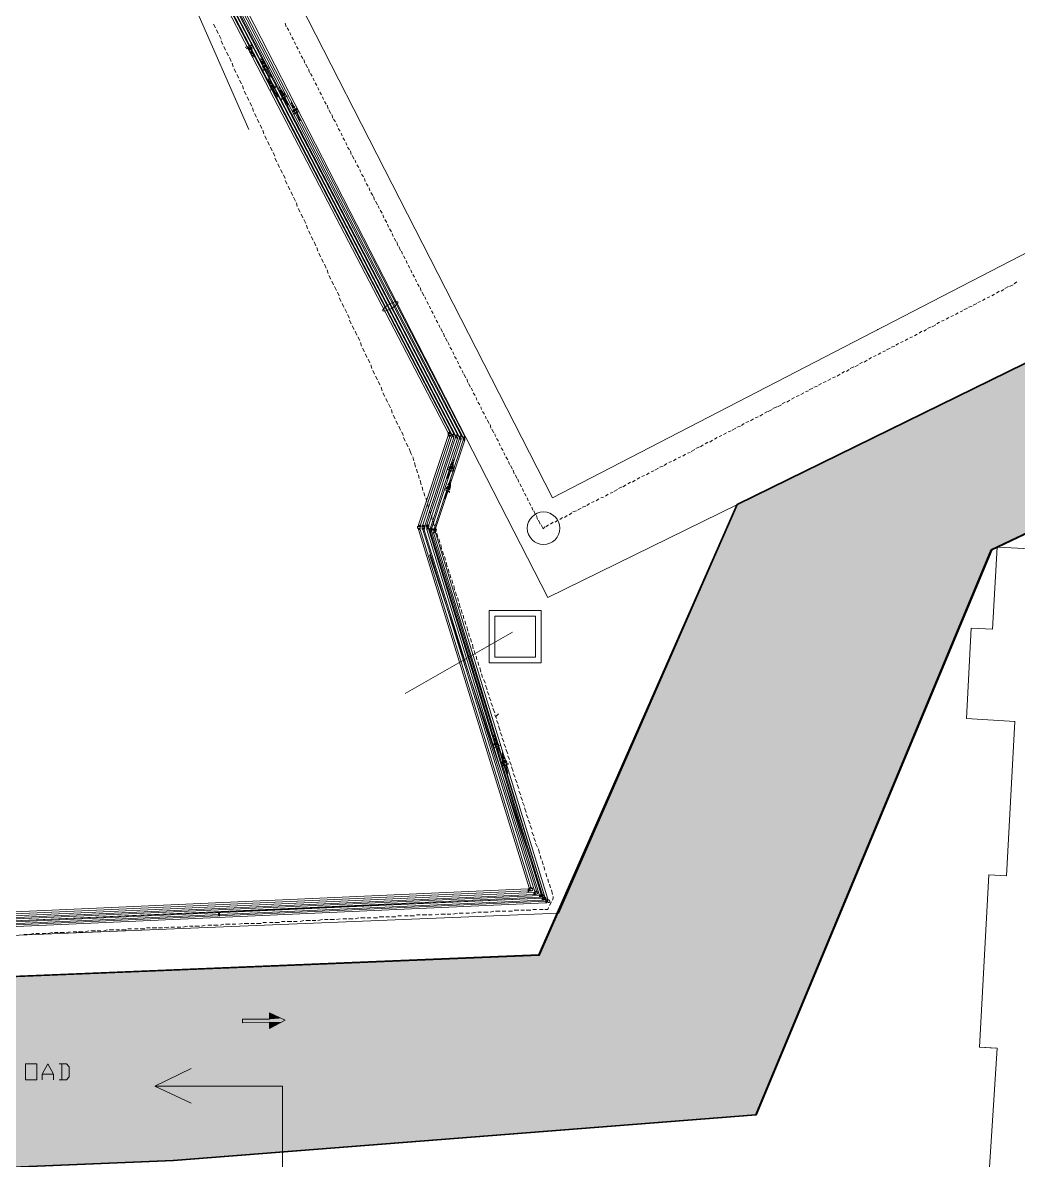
# Model space of a CAD drawing. Header units: inches. Extents: x 1969 to 240164, y 1364 to 46451.
# Drawn here: x 32310 to 35956, y 23928 to 28093 of the extents above; entities that cross this region are included whole.
import ezdxf

# ---------------------------------------------------------------- set-up
doc = ezdxf.new("R2010")
doc.units = ezdxf.units.IN
doc.header["$MEASUREMENT"] = 0
for name, color, linetype in [('PDF_0', 7, 'Continuous'), ('PDF_12 SOIL', 7, 'Continuous'), ('PDF_BH-WASTE', 7, 'Continuous'), ('PDF_BH_Soil', 7, 'Continuous'), ('PDF_BH_Waste', 7, 'Continuous'), ('PDF_BOR', 7, 'Continuous'), ('PDF_BOUNDARY', 7, 'Continuous'), ('PDF_ESElevation', 7, 'Continuous'), ('PDF_HAT', 7, 'Continuous'), ('PDF_INTERNAL ROAD', 7, 'Continuous'), ('PDF_PAVING', 7, 'Continuous'), ('PDF_PHE_TEXT', 7, 'Continuous'), ('PDF_References', 7, 'Continuous'), ('PDF_TEX', 7, 'Continuous'), ('PDF_TEXT2', 7, 'Continuous'), ('PDF_TXT', 7, 'Continuous'), ('PDF_Wall', 7, 'Continuous')]:
    doc.layers.add(name, color=color, linetype=linetype)

msp = doc.modelspace()

# ---------------------------------------------------------------- hatches: boundary and pattern name
at = {"true_color": 0xfecc66}
h = msp.add_hatch(color=31, dxfattribs=at)
h.dxf.hatch_style = 1
h.paths.add_polyline_path([(40008.3, 27445.2), (39953.1, 27576.4), (40565.8, 27834.4), (40621, 27703.3)])
h.paths.add_polyline_path([(40577.6, 27598.8), (40632.8, 27467.6), (40233.2, 27299.2), (40178, 27430.4)])
edge = h.paths.add_edge_path()
edge.add_line((23706.6, 23889.3), (23706.6, 23685.7))
edge.add_line((23706.6, 23685.7), (21592.3, 23685.7))
edge.add_arc((21564.1, 23607.1), 83.5, 70.25, 109.75)
edge.add_line((21535.9, 23685.7), (21474.3, 23685.7))
edge.add_line((21474.3, 23685.7), (21474.3, 23889.3))
edge.add_line((21474.3, 23889.3), (23706.6, 23889.3))
h.paths.add_polyline_path([(40196.6, 27136.6), (40128.6, 27004), (40083.8, 26760.5), (40108.3, 26579.1), (40179.2, 26411.1), (44054.9, 22879.7), (47494.3, 21707.1), (47774.4, 21648.7), (48167.3, 21655.3), (48593.7, 21785.4), (48790.3, 21898.1), (49229.2, 22267.9), (50678.1, 23493.2), (50859.2, 23699.7), (50983, 23900), (51090.8, 24169.8), (51148, 24487.9), (51993.8, 24488.6), (52290.4, 24048.9), (50849.8, 22717.9), (50714.5, 22526.6), (50622.5, 22254.5), (50606.5, 21925.5), (50606.5, 20998.1), (50696.2, 20675.3), (50766.7, 20544.7), (50964.4, 20319.7), (51058.4, 20250.3), (51196.7, 20206.5), (51389.7, 20233.1), (51523.7, 20325.3), (51622.3, 20503.8), (51622.3, 20773.7), (53221, 20773.7), (53221, 20166.3), (53323.2, 20166.3), (53323.2, 19249.4), (51850.7, 19249.4), (48876.6, 20483.8), (45963.5, 21489.1), (43693.6, 22262.7), (41571.7, 24195.4), (39950.9, 25674.8), (39044.1, 26554.3), (38079.5, 27215.6), (35857, 26162.3), (34994.2, 24093.5), (32860.7, 23926.1), (31214.3, 23858), (28068.1, 23728.3), (26623.6, 23670.7), (26125.1, 23748.9), (24768.5, 23544.4), (23827.6, 23544.4), (23273.3, 23447.3), (21482.5, 23346.7), (20701.9, 23346.7), (19975.8, 23179.6), (18647.9, 23098.7), (18526, 23021.2), (18458.9, 22934.2), (16811.9, 22382), (14065.1, 22382), (10291.7, 22150.2), (10399.9, 23009.2), (14054.9, 23234.2), (16268.8, 23125.1), (16401.4, 23136.9), (16539.8, 23172.8), (17389.5, 23514.9), (18148.7, 23728.4), (18898.7, 23820.5), (19842.9, 23871.6), (20739.4, 24014.8), (22123.3, 24079.5), (22770.9, 24079.5), (23779.9, 24246.6), (24703.7, 24246.6), (25375.2, 24342), (26135.3, 24457.9), (26581.9, 24376.1), (27205.7, 24393.1), (34200.4, 24679.5), (34926.4, 26329.3), (38395.3, 28029.7), (39197.5, 27689.4), (39688.1, 27614.9), (39863, 27631.6), (40107.6, 27695.3), (40153.2, 27713), (40296.7, 27791.6), (40552.7, 27873.4), (40725.6, 27893.1), (40799.6, 27443.2), (40565.9, 27413.6), (40402.5, 27338.4), (40299.1, 27258.4)])

# ---------------------------------------------------------------- linework, layer by layer
at = {"lineweight": 35}
for points in [[(10400.7, 23009.2), (14054.9, 23234.2), (16268.8, 23125.1), (16401.4, 23136.9), (16539.8, 23172.8), (17389.5, 23514.9), (18148.7, 23728.4), (18898.7, 23820.5), (19842.9, 23871.6), (20739.4, 24014.8), (22123.3, 24079.5), (22770.9, 24079.5), (23779.9, 24246.6), (24703.7, 24246.6), (25375.2, 24342), (26135.3, 24457.9), (26581.9, 24376.1), (27205.7, 24393.1), (30011.7, 24508), (34200.4, 24679.5), (34926.4, 26329.3), (38395.3, 28029.7)], [(38079.5, 27215.6), (35857, 26162.3), (34994.2, 24093.5), (32860.7, 23926.1), (31214.3, 23858), (28068.1, 23728.3), (26623.6, 23670.7), (26125.1, 23748.9), (24768.5, 23544.4), (23827.6, 23544.4), (23273.3, 23447.3), (21482.5, 23346.7), (20701.9, 23346.7), (19975.8, 23179.6), (18647.9, 23098.7), (18526, 23021.2), (18458.9, 22934.2), (16811.9, 22382), (14065.1, 22382), (10291.7, 22150.2), (10397.3, 22988.8)]]:
    msp.add_lwpolyline(points, dxfattribs=at)
for points in [[(10402.3, 23008.9), (14056.4, 23233.8), (16270.4, 23124.8), (16403, 23136.5), (16541.4, 23172.5), (17391, 23514.6), (18150.3, 23728.1), (18900.2, 23820.1), (19844.4, 23871.3), (20740.9, 24014.4), (22124.8, 24079.2), (22772.5, 24079.2), (23781.5, 24246.2), (24705.2, 24246.2), (25376.7, 24341.7), (26136.9, 24457.6), (26583.4, 24375.7), (27207.2, 24392.8), (30013.2, 24507.7), (34201.9, 24679.1), (34927.9, 26328.9), (38396.8, 28029.4)], [(38081, 27215.2), (35858.5, 26161.9), (34995.7, 24093.1), (32862.3, 23925.8), (31215.9, 23857.6), (28069.6, 23727.9), (26625.2, 23670.3), (26126.6, 23748.5), (24770, 23544), (23829.2, 23544), (23274.9, 23446.9), (21484, 23346.3), (20703.4, 23346.3), (19977.3, 23179.3), (18649.5, 23098.3), (18527.5, 23020.8), (18460.5, 22933.9), (16813.4, 22381.7), (14066.6, 22381.7), (10293.2, 22149.9), (10398.9, 22988.4)]]:
    msp.add_lwpolyline(points)
at = {"layer": 'PDF_0', "lineweight": 0}
for points in [[(33138.4, 28009.4), (33124.7, 28036.7)], [(33124.7, 28002.6), (33148.6, 28012.8)], [(33128.1, 27999.2), (33148.6, 28009.4)], [(33210, 27931), (33189.5, 27920.8)], [(33213.4, 27927.6), (33189.5, 27917.4)], [(33203.1, 27920.8), (33216.8, 27893.5)], [(33237.2, 27859.4), (33216.8, 27849.2)], [(33237.2, 27856), (33216.8, 27845.8)], [(33227, 27849.2), (33244, 27822)], [(33257.7, 27811.7), (33278.1, 27825.4), (33257.7, 27815.1)], [(33267.9, 27818.5), (33281.5, 27791.3)], [(33319, 27770.8), (33302, 27760.6)], [(33322.4, 27767.4), (33302, 27757.2)], [(33312.2, 27764), (33325.8, 27733.3)], [(35442.7, 26969.8), (35439.2, 26969.8)], [(33888.3, 26588), (33888.3, 26584.6), (33881.5, 26581.2), (33881.5, 26584.6), (33888.3, 26588), (33881.5, 26584.6)], [(33881.5, 26584.6), (33881.5, 26584.6)], [(33881.5, 26584.6), (33881.5, 26584.6)], [(33888.3, 26577.8), (33888.3, 26574.4), (33881.5, 26577.8), (33884.9, 26581.2), (33888.3, 26577.8), (33884.9, 26581.2)], [(33881.5, 26577.8), (33881.5, 26577.8)], [(33884.9, 26581.2), (33884.9, 26581.2)], [(33884.9, 26581.2), (33884.9, 26581.2)], [(33884.9, 26581.2), (33884.9, 26581.2)], [(33888.3, 26588), (33888.3, 26588)], [(33888.3, 26588), (33888.3, 26588)], [(33888.3, 26584.6), (33888.3, 26584.6)], [(33888.3, 26577.8), (33888.3, 26577.8)], [(33901.9, 26584.6), (33901.9, 26581.2), (33895.1, 26577.8), (33895.1, 26581.2), (33901.9, 26584.6), (33895.1, 26581.2)], [(33895.1, 26581.2), (33895.1, 26581.2)], [(33895.1, 26581.2), (33895.1, 26581.2)], [(33901.9, 26574.4), (33901.9, 26571), (33895.1, 26574.4), (33898.5, 26577.8), (33901.9, 26574.4), (33898.5, 26577.8)], [(33898.5, 26577.8), (33898.5, 26577.8)], [(33898.5, 26577.8), (33898.5, 26577.8)], [(33898.5, 26577.8), (33898.5, 26577.8)], [(33901.9, 26584.6), (33901.9, 26584.6)], [(33901.9, 26584.6), (33901.9, 26584.6)], [(33901.9, 26581.2), (33901.9, 26581.2)], [(33915.6, 26581.2), (33915.6, 26577.8), (33908.7, 26574.4), (33908.7, 26577.8), (33915.6, 26581.2), (33908.7, 26577.8)], [(33908.7, 26577.8), (33908.7, 26577.8)], [(33908.7, 26577.8), (33908.7, 26577.8)], [(33915.6, 26581.2), (33915.6, 26581.2)], [(33915.6, 26581.2), (33915.6, 26581.2)], [(33915.6, 26577.8), (33915.6, 26577.8)], [(33929.2, 26577.8), (33929.2, 26574.4), (33922.4, 26571), (33922.4, 26574.4), (33929.2, 26577.8), (33922.4, 26574.4)], [(33929.2, 26577.8), (33929.2, 26577.8)], [(33929.2, 26577.8), (33929.2, 26577.8)], [(33888.3, 26574.4), (33888.3, 26574.4)], [(33895.1, 26574.4), (33895.1, 26574.4)], [(33901.9, 26574.4), (33901.9, 26574.4)], [(33901.9, 26571), (33901.9, 26571)], [(33915.6, 26571), (33915.6, 26567.5), (33908.7, 26567.5), (33908.7, 26571), (33915.6, 26571), (33912.1, 26574.4), (33908.7, 26571)], [(33912.1, 26574.4), (33908.7, 26574.4)], [(33908.7, 26567.5), (33908.7, 26567.5)], [(33912.1, 26574.4), (33912.1, 26574.4)], [(33915.6, 26571), (33915.6, 26571)], [(33915.6, 26567.5), (33915.6, 26567.5)], [(33922.4, 26574.4), (33922.4, 26574.4)], [(33922.4, 26574.4), (33922.4, 26574.4)], [(33925.8, 26567.5), (33922.4, 26571)], [(33922.4, 26564.1), (33922.4, 26564.1)], [(33925.8, 26567.5), (33925.8, 26567.5)], [(33929.2, 26571), (33929.2, 26574.4)], [(33929.2, 26567.5), (33929.2, 26567.5)], [(33929.2, 26564.1), (33929.2, 26564.1)], [(33888.3, 26451.7), (33864.4, 26458.5), (33884.9, 26448.2)], [(33874.6, 26455.1), (33864.4, 26424.4)], [(33874.6, 26376.7), (33854.2, 26383.5), (33874.6, 26373.3)], [(33864.4, 26376.7), (33854.2, 26349.4)], [(35858.5, 26161.9), (35858.5, 26161.9)], [(34048.5, 25439.3), (34055.3, 25412)], [(34089.4, 25381.3), (34065.5, 25374.5)], [(34089.4, 25377.9), (34065.5, 25371.1)], [(34079.2, 25374.5), (34086, 25343.8)]]:
    msp.add_lwpolyline(points, dxfattribs=at)
msp.add_lwpolyline([(33928.4, 26572, -0.238563), (33929.2, 26567.5), (33929.2, 26564.1), (33922.4, 26564.1), (33922.4, 26567.5), (33929.2, 26567.5), (33925.8, 26567.5), (33922.4, 26567.5)], format="xyb", dxfattribs=at)
msp.add_lwpolyline([(34034.9, 25439.3), (34058.7, 25446.1)], close=True, dxfattribs=at)
for centre in [(33886.6, 26582.9), (33900.2, 26579.5), (33913.9, 26576.1)]:
    msp.add_arc(centre, 5.1, 339.0931, 32.7645, dxfattribs=at)
at = {"layer": 'PDF_0', "transparency": 33554559}
for points in [[(33152, 27995.8), (33131.5, 27999.2), (33148.6, 28006)], [(33138.4, 27989), (33152, 27995.8), (33131.5, 27999.2)], [(33155.4, 27978.8), (33138.4, 27985.6), (33152, 27992.4)], [(33148.6, 27975.3), (33155.4, 27978.8), (33138.4, 27985.6)], [(33155.4, 27965.1), (33148.6, 27975.3), (33155.4, 27975.3)], [(33179.3, 27965.1), (33189.5, 27954.9), (33182.7, 27954.9)], [(33189.5, 27954.9), (33182.7, 27951.5), (33199.7, 27944.7)], [(33182.7, 27951.5), (33199.7, 27944.7), (33186.1, 27937.8)], [(33199.7, 27941.3), (33186.1, 27934.4), (33206.5, 27934.4)], [(33186.1, 27934.4), (33206.5, 27934.4), (33189.5, 27924.2)], [(33206.5, 27893.5), (33213.4, 27883.3), (33210, 27879.9)], [(33216.8, 27883.3), (33210, 27879.9), (33227, 27869.7)], [(33210, 27879.9), (33227, 27869.7), (33213.4, 27866.3)], [(33227, 27869.7), (33213.4, 27862.9), (33233.8, 27859.4)], [(33213.4, 27862.9), (33233.8, 27859.4), (33216.8, 27852.6)], [(33247.4, 27859.4), (33254.3, 27852.6), (33250.9, 27849.2)], [(33257.7, 27849.2), (33250.9, 27845.8), (33264.5, 27839)], [(33250.9, 27845.8), (33264.5, 27839), (33254.3, 27832.2)], [(33267.9, 27839), (33254.3, 27832.2), (33274.7, 27828.8)], [(33254.3, 27832.2), (33274.7, 27828.8), (33257.7, 27818.5)], [(33291.8, 27804.9), (33298.6, 27794.7), (33291.8, 27794.7)], [(33298.6, 27794.7), (33295.2, 27791.3), (33308.8, 27784.5)], [(33295.2, 27791.3), (33308.8, 27784.5), (33298.6, 27777.6)], [(33312.2, 27781), (33298.6, 27774.2), (33319, 27774.2)], [(33298.6, 27774.2), (33319, 27774.2), (33298.6, 27764)], [(33891.7, 26499.4), (33888.3, 26485.7), (33884.9, 26489.1)], [(33874.6, 26472.1), (33888.3, 26455.1), (33867.8, 26461.9)], [(33881.5, 26485.7), (33888.3, 26468.7), (33874.6, 26475.5)], [(33888.3, 26468.7), (33874.6, 26472.1), (33888.3, 26455.1)], [(33888.3, 26485.7), (33881.5, 26485.7), (33888.3, 26468.7)], [(33871.2, 26410.7), (33878.1, 26393.7), (33864.4, 26400.5)], [(33878.1, 26410.7), (33871.2, 26410.7), (33878.1, 26393.7)], [(33881.5, 26424.4), (33878.1, 26410.7), (33874.6, 26414.2)], [(33864.4, 26397.1), (33874.6, 26380.1), (33857.6, 26386.9)], [(33878.1, 26393.7), (33864.4, 26397.1), (33874.6, 26380.1)], [(34034.9, 25487), (34038.3, 25476.8), (34034.9, 25473.4)], [(34041.7, 25473.4), (34034.9, 25473.4), (34048.5, 25463.1)], [(34034.9, 25473.4), (34048.5, 25463.1), (34034.9, 25459.7)], [(34048.5, 25459.7), (34034.9, 25456.3), (34055.3, 25449.5)], [(34034.9, 25456.3), (34055.3, 25449.5), (34034.9, 25446.1)], [(34065.5, 25422.2), (34072.4, 25412), (34065.5, 25408.6)], [(34072.4, 25408.6), (34065.5, 25408.6), (34079.2, 25398.4)], [(34065.5, 25408.6), (34079.2, 25398.4), (34065.5, 25391.5)], [(34079.2, 25395), (34065.5, 25391.5), (34086, 25384.7)], [(34065.5, 25391.5), (34086, 25384.7), (34065.5, 25377.9)]]:
    msp.add_solid(points, dxfattribs=at)
at = {"layer": 'PDF_12 SOIL', "lineweight": 0}
for points in [[(33796.2, 26250.5), (33796.2, 26247.1), (33796.2, 26250.5), (33789.4, 26253.9), (33789.4, 26250.5), (33789.4, 26253.9, 1.582376), (33797.6, 26250.3)], [(33820.1, 26236.9), (33820.1, 26233.5), (33820.1, 26236.9), (33813.3, 26240.3), (33813.3, 26236.9), (33816.7, 26240.3, 1.582376), (33824.9, 26236.7)], [(34209.8, 24891.8, 1.582376), (34208.7, 24900.7), (34212.1, 24897.3), (34212.1, 24893.9), (34208.7, 24897.3), (34208.7, 24900.7), (34201.9, 24897.3), (34201.9, 24890.5), (34205.3, 24890.5), (34201.9, 24890.5)]]:
    msp.add_lwpolyline(points, format="xyb", dxfattribs=at)
for points in [[(33789.4, 26250.5), (33796.2, 26247.1)], [(33789.4, 26247.1), (33789.4, 26250.5)], [(33796.2, 26243.7), (33789.4, 26240.3)], [(33789.4, 26243.7), (33789.4, 26240.3)], [(33792.8, 26247.1), (33796.2, 26247.1)], [(33792.8, 26243.7), (33796.2, 26243.7)], [(33813.3, 26236.9), (33820.1, 26233.5)], [(33813.3, 26233.5), (33813.3, 26236.9)], [(33820.1, 26230.1), (33813.3, 26226.7)], [(33813.3, 26230.1), (33813.3, 26226.7)], [(34205.3, 24893.9), (34205.3, 24897.3), (34201.9, 24897.3), (34205.3, 24897.3), (34205.3, 24890.5)], [(34205.3, 24893.9), (34205.3, 24897.3), (34201.9, 24897.3)], [(34205.3, 24893.9), (34205.3, 24897.3), (34208.7, 24897.3)], [(34208.7, 24890.5), (34205.3, 24890.5)], [(34232.6, 24876.8), (34232.6, 24880.2)]]:
    msp.add_lwpolyline(points, close=True, dxfattribs=at)
for points in [[(33789.4, 26250.5), (33789.4, 26250.5)], [(33789.4, 26247.1), (33789.4, 26247.1)], [(33789.4, 26247.1), (33789.4, 26247.1)], [(33789.4, 26236.9), (33789.4, 26240.3), (33789.4, 26236.9), (33796.2, 26240.3), (33796.2, 26243.7), (33796.2, 26240.3)], [(33796.2, 26247.1), (33796.2, 26247.1)], [(33796.2, 26243.7), (33796.2, 26243.7)], [(33789.4, 26240.3), (33789.4, 26240.3)], [(33813.3, 26236.9), (33813.3, 26236.9)], [(33813.3, 26223.3), (33813.3, 26226.7), (33813.3, 26223.3), (33820.1, 26226.7), (33820.1, 26230.1), (33820.1, 26226.7)], [(33813.3, 26226.7), (33813.3, 26226.7)], [(33816.7, 26233.5), (33816.7, 26233.5)], [(33816.7, 26233.5), (33816.7, 26233.5)], [(33820.1, 26233.5), (33820.1, 26233.5)], [(33820.1, 26233.5), (33820.1, 26233.5)], [(33820.1, 26230.1), (33820.1, 26230.1)], [(33820.1, 26230.1), (33820.1, 26230.1)], [(34205.3, 24897.3), (34205.3, 24897.3)], [(34205.3, 24893.9), (34205.3, 24893.9)], [(34205.3, 24890.5), (34205.3, 24890.5)], [(34208.7, 24897.3), (34208.7, 24897.3)], [(34208.7, 24893.9), (34208.7, 24893.9)], [(34208.7, 24893.9), (34208.7, 24893.9)], [(34212.1, 24897.3), (34212.1, 24897.3)], [(34232.6, 24883.6), (34232.6, 24880.2), (34232.6, 24883.6), (34225.7, 24880.2), (34225.7, 24876.8), (34229.2, 24876.8), (34225.7, 24876.8)], [(34229.2, 24870), (34225.7, 24870), (34229.2, 24873.4), (34225.7, 24876.8), (34225.7, 24870), (34225.7, 24876.8), (34229.2, 24876.8), (34225.7, 24876.8), (34232.6, 24880.2), (34225.7, 24876.8), (34225.7, 24880.2)], [(34225.7, 24876.8), (34225.7, 24876.8)], [(34225.7, 24876.8), (34225.7, 24876.8)], [(34229.2, 24873.4), (34229.2, 24873.4)], [(34229.2, 24870), (34229.2, 24870)], [(34232.6, 24880.2), (34232.6, 24880.2)], [(34232.6, 24873.4), (34232.6, 24873.4)], [(34232.6, 24873.4), (34232.6, 24873.4)]]:
    msp.add_lwpolyline(points, dxfattribs=at)
for centre, start, end in [((33792.5, 26249.8), 351.5959, 222.4307), ((33819.8, 26236.2), 351.5959, 222.4307), ((34211.8, 24896.5), 172.4577, 43.2925), ((34235.6, 24876.1), 172.4577, 43.2925), ((34235.6, 24876.1), 247.1408, 117.9756)]:
    msp.add_arc(centre, 5.11, start, end, dxfattribs=at)
at = {"layer": 'PDF_BH-WASTE', "lineweight": 0}
for points in [[(33775.8, 26253.9), (33775.8, 26250.5), (33772.4, 26247.1), (33772.4, 26250.5), (33775.8, 26253.9), (33782.6, 26250.5), (33779.2, 26247.1), (33782.6, 26250.5)], [(33772.4, 26250.5), (33772.4, 26250.5)], [(33775.8, 26240.3), (33772.4, 26243.7), (33772.4, 26240.3)], [(33775.8, 26250.5), (33775.8, 26250.5)], [(33775.8, 26236.9), (33782.6, 26240.3), (33779.2, 26240.3), (33779.2, 26243.7), (33782.6, 26240.3)], [(33775.8, 26243.7), (33775.8, 26243.7)], [(33775.8, 26243.7), (33775.8, 26243.7)], [(33779.2, 26247.1), (33779.2, 26247.1)], [(33779.2, 26243.7), (33779.2, 26243.7)], [(33806.5, 26236.9), (33806.5, 26240.3), (33799.7, 26240.3), (33806.5, 26236.9), (33809.9, 26240.3), (33803.1, 26243.7), (33799.7, 26240.3), (33803.1, 26243.7)], [(33772.4, 26240.3), (33772.4, 26240.3)], [(33779.2, 26240.3), (33779.2, 26240.3)], [(33799.7, 26240.3), (33799.7, 26240.3)], [(33806.5, 26230.1), (33806.5, 26233.5), (33799.7, 26230.1), (33806.5, 26233.5), (33806.5, 26230.1), (33799.7, 26226.7), (33799.7, 26230.1), (33803.1, 26226.7)], [(33799.7, 26230.1), (33799.7, 26230.1)], [(33803.1, 26236.9), (33803.1, 26236.9)], [(33803.1, 26236.9), (33803.1, 26236.9)], [(33806.5, 26240.3), (33806.5, 26240.3)], [(33806.5, 26236.9), (33806.5, 26236.9)], [(33806.5, 26233.5), (33806.5, 26233.5)]]:
    msp.add_lwpolyline(points, dxfattribs=at)
for points in [[(33775.8, 26250.5), (33779.2, 26247.1)], [(33779.2, 26243.7), (33779.2, 26247.1)], [(33775.8, 26240.3), (33772.4, 26240.3), (33775.8, 26236.9), (33772.4, 26240.3), (33779.2, 26240.3)], [(33799.7, 26236.9), (33799.7, 26240.3)], [(33799.7, 26233.5), (33799.7, 26230.1)], [(33806.5, 26236.9), (33806.5, 26233.5)]]:
    msp.add_lwpolyline(points, close=True, dxfattribs=at)
for centre, radius, start, end in [((33777.5, 26245.4), 5.12, 351.6303, 222.4325), ((33777.5, 26245.4), 5.11, 134.7295, 5.5657), ((33804.8, 26238.6), 5.12, 351.6303, 222.4325), ((33804.8, 26238.6), 5.11, 134.7295, 5.5657)]:
    msp.add_arc(centre, radius, start, end, dxfattribs=at)
at = {"layer": 'PDF_BH_Soil', "lineweight": 0}
for points in [[(33895.1, 26581.2), (32378.2, 29499)], [(33901.9, 26584.6), (32385, 29502.4)], [(33922.4, 26574.4), (32412.3, 29492.2)], [(33929.2, 26577.8), (32419.1, 29495.6)], [(33789.4, 26253.9), (33895.1, 26574.4)], [(33796.2, 26250.5), (33901.9, 26571)], [(33816.7, 26240.3), (33922.4, 26564.1)], [(33820.1, 26236.9), (33929.2, 26564.1)], [(31300.3, 24767.3), (34201.9, 24897.3), (33789.4, 26236.9)], [(34208.7, 24900.7), (33796.2, 26240.3)], [(34225.7, 24880.2), (33813.3, 26230.1)], [(34232.6, 24883.6), (33820.1, 26230.1)], [(31301, 24760.6), (34201.9, 24890.5)], [(31302.6, 24746.1), (34225.7, 24876.8)], [(31303.3, 24739.3), (34225.7, 24870)]]:
    msp.add_lwpolyline(points, dxfattribs=at)
at = {"layer": 'PDF_BH_Waste', "lineweight": 0}
for points in [[(32357.8, 29519.5), (32354.4, 29519.5), (32351, 29519.5), (32354.4, 29519.5), (32357.8, 29516.1), (32347.5, 29512.7), (33867.8, 26591.4), (33874.6, 26594.8), (32354.4, 29516.1)], [(33881.5, 26584.6), (32364.6, 29505.9), (32371.4, 29509.3), (33888.3, 26588)], [(33908.7, 26577.8), (32395.3, 29492.2), (32391.9, 29495.6), (32395.3, 29492.2), (32398.7, 29495.6), (32398.7, 29499), (32398.7, 29495.6), (33915.6, 26581.2)], [(33775.8, 26253.9), (33881.5, 26577.8)], [(33867.8, 26584.6), (33867.8, 26591.4), (33874.6, 26594.8), (33874.6, 26591.4), (33867.8, 26584.6), (33874.6, 26581.2), (33878.1, 26581.2)], [(33867.8, 26591.4), (33867.8, 26591.4)], [(33867.8, 26591.4), (33867.8, 26591.4)], [(33867.8, 26581.2), (33867.8, 26584.6), (33878.1, 26581.2), (33874.6, 26577.8)], [(33867.8, 26584.6), (33867.8, 26584.6)], [(33867.8, 26584.6), (33867.8, 26584.6)], [(33867.8, 26584.6), (33867.8, 26584.6)], [(33867.8, 26581.2), (33867.8, 26581.2)], [(33874.6, 26594.8), (33874.6, 26594.8)], [(33874.6, 26594.8), (33874.6, 26594.8)], [(33874.6, 26588), (33874.6, 26591.4)], [(33874.6, 26577.8), (33874.6, 26577.8)], [(33782.6, 26250.5), (33888.3, 26574.4)], [(33803.1, 26243.7), (33908.7, 26567.5)], [(33806.5, 26240.3), (33915.6, 26567.5)], [(33758.8, 26250.5), (33758.8, 26250.5)], [(33765.6, 26247.1), (33765.6, 26247.1)], [(33765.6, 26247.1), (33765.6, 26247.1)], [(33758.8, 26240.3), (33758.8, 26240.3)], [(33765.6, 26240.3), (33765.6, 26240.3)], [(33779.2, 26240.3), (34191.7, 24914.3), (34184.8, 24910.9), (33775.8, 26236.9)], [(33806.5, 26230.1), (34222.3, 24890.5), (34222.3, 24887.1), (34222.3, 24890.5), (34215.5, 24887.1), (34215.5, 24890.5), (33803.1, 26226.7)], [(31297.4, 24792.9), (34161, 24921.1), (34161, 24910.9), (34164.4, 24914.3), (34161, 24914.3), (31298.2, 24786.1)], [(34164.4, 24921.1), (34164.4, 24921.1)], [(34164.4, 24921.1), (34164.4, 24921.1)], [(34164.4, 24917.7), (34164.4, 24921.1), (34167.8, 24917.7)], [(34164.4, 24914.3), (34164.4, 24914.3)], [(34164.4, 24914.3), (34167.8, 24914.3)], [(34164.4, 24914.3), (34167.8, 24914.3)], [(34171.2, 24924.5), (34171.2, 24924.5)], [(34191.7, 24910.9), (34191.7, 24910.9)], [(31298.9, 24779.2), (34181.4, 24907.5), (34181.4, 24900.7), (31299.7, 24772.5)], [(31301.4, 24756.8), (34212.1, 24887.1), (34215.5, 24887.1), (34212.1, 24887.1), (34212.1, 24880.2), (34215.5, 24880.2), (34212.1, 24880.2), (31302.1, 24750)], [(34184.8, 24907.5), (34184.8, 24907.5)], [(34184.8, 24907.5), (34184.8, 24907.5)], [(34184.8, 24900.7), (34184.8, 24900.7)], [(34188.3, 24904.1), (34188.3, 24904.1)], [(34188.3, 24904.1), (34188.3, 24904.1)], [(34215.5, 24887.1), (34215.5, 24887.1)], [(34215.5, 24887.1), (34215.5, 24887.1)], [(34215.5, 24887.1), (34215.5, 24887.1)], [(34215.5, 24880.2), (34215.5, 24880.2)], [(34218.9, 24883.6), (34218.9, 24883.6)], [(34218.9, 24883.6), (34218.9, 24883.6)], [(34222.3, 24887.1), (34222.3, 24887.1)]]:
    msp.add_lwpolyline(points, dxfattribs=at)
for points in [[(33769, 26250.5), (33765.6, 26247.1), (33765.6, 26250.5), (33874.6, 26577.8), (33867.8, 26581.2), (33758.8, 26253.9)], [(33758.8, 26253.9), (33758.8, 26250.5)], [(33758.8, 26250.5), (33765.6, 26247.1)], [(33758.8, 26247.1), (33758.8, 26250.5)], [(33758.8, 26243.7), (33758.8, 26240.3)], [(33765.6, 26243.7), (33765.6, 26240.3)], [(33765.6, 26240.3), (33758.8, 26240.3)], [(33758.8, 26236.9), (33758.8, 26240.3)], [(33765.6, 26236.9), (33758.8, 26236.9), (34164.4, 24924.5), (34171.2, 24928)], [(33765.6, 26236.9), (33765.6, 26240.3)], [(34161, 24921.1), (34164.4, 24921.1)], [(34164.4, 24921.1), (34171.2, 24924.5)], [(34164.4, 24924.5), (34164.4, 24921.1)], [(34164.4, 24914.3), (34164.4, 24921.1)], [(34167.8, 24921.1), (34164.4, 24921.1)], [(34171.2, 24924.5), (34171.2, 24928), (34174.6, 24924.5)], [(34174.6, 24921.1), (34171.2, 24924.5)], [(34184.8, 24907.5), (34191.7, 24910.9)], [(34184.8, 24910.9), (34184.8, 24907.5)], [(34191.7, 24914.3), (34191.7, 24910.9)], [(34191.7, 24907.5), (34191.7, 24910.9)], [(34181.4, 24907.5), (34184.8, 24907.5)], [(34181.4, 24900.7), (34184.8, 24900.7)], [(34184.8, 24900.7), (34184.8, 24907.5)], [(34188.3, 24907.5), (34184.8, 24907.5)], [(34184.8, 24904.1), (34184.8, 24907.5)], [(34188.3, 24900.7), (34184.8, 24900.7)], [(34215.5, 24880.2), (34215.5, 24887.1)], [(34218.9, 24887.1), (34215.5, 24887.1)], [(34215.5, 24887.1), (34222.3, 24887.1)], [(34215.5, 24883.6), (34215.5, 24887.1)], [(34218.9, 24880.2), (34215.5, 24880.2)], [(34222.3, 24883.6), (34222.3, 24887.1)]]:
    msp.add_lwpolyline(points, close=True, dxfattribs=at)
for points in [[(33756.9, 26249.1, 1.582397), (33765.5, 26245.9, -1.624566)], [(34167.9, 24920.2, 1.582192), (34176.7, 24922.8, -1.624776)], [(34170.9, 24914.7, 1.581999), (34170.5, 24924, -1.624261)]]:
    msp.add_lwpolyline(points, format="xyb", close=True, dxfattribs=at)
for centre, radius, start, end in [((33869.5, 26586.3), 8.51, 339.1159, 32.7722), ((33760.5, 26245.4), 5.12, 351.6303, 222.4325), ((33760.5, 26245.4), 5.11, 350.2527, 223.8073), ((34191.3, 24906.8), 5.11, 170.8883, 41.7231), ((34191.3, 24906.8), 5.11, 247.1408, 117.9756), ((34222, 24886.3), 5.11, 170.8883, 41.7231), ((34222, 24886.3), 5.11, 247.1408, 117.9756)]:
    msp.add_arc(centre, radius, start, end, dxfattribs=at)
at = {"layer": 'PDF_BOR', "lineweight": 0}
for points in [[(35940.3, 25534.7), (35943.7, 25534.7)], [(35872.2, 24338.3), (35814.2, 24341.7)]]:
    msp.add_lwpolyline(points, dxfattribs=at)
at = {"layer": 'PDF_BOUNDARY', "lineweight": 0}
for points in [[(33138.4, 27702.6), (32933.8, 28166.2), (30622.7, 31922.6), (32586.2, 32324.9), (35943.7, 33047.5), (37239, 30047.8), (40242.1, 30852.3), (44186, 31748.8), (49394.5, 31847.6)], [(31300.9, 24761.5), (32920.2, 24832.5), (34215.5, 24887.1), (33799.7, 26144.9)]]:
    msp.add_lwpolyline(points, dxfattribs=at)
at = {"layer": 'PDF_ESElevation', "lineweight": 0}
msp.add_lwpolyline([(32432.8, 29502.4), (34232.6, 25988.1)], dxfattribs=at)
at = {"layer": 'PDF_HAT', "lineweight": 0}
for points in [[(35326.8, 30647.8), (32739.5, 29308.2), (34249.6, 26352.8), (37637.9, 28104.9), (36090.3, 31043.2), (35466.5, 30722.8)], [(35882.4, 26172.1), (36755, 26127.8), (36738, 25824.4), (37300.4, 25797.2), (37286.8, 25487), (37470.8, 25480.2), (37276.5, 21887.4), (36983.4, 21904.4), (36755, 17677.6), (36567.5, 17687.9), (36553.9, 17391.3), (35234.7, 17452.7), (35224.5, 17237.9), (33830.3, 17309.5), (33857.6, 17831), (33608.8, 17844.7), (33837.2, 22074.9), (35091.6, 22003.3), (35135.9, 22582.8), (34849.5, 22603.2)], [(35023.4, 22933.9), (35023.4, 23813.3), (35572.2, 23782.6), (35841.5, 23769), (35879, 24338.3), (35814.2, 24341.7), (35848.3, 24972.3), (35913.1, 24968.9), (35943.7, 25534.7), (35766.5, 25544.9), (35783.5, 25875.6), (35861.9, 25872.2), (35879, 26172.1)]]:
    msp.add_lwpolyline(points, dxfattribs=at)
at = {"layer": 'PDF_INTERNAL ROAD', "lineweight": 0}
for points in [[(31306.4, 24711), (34273.5, 24832.5)], [(27207.2, 24392.8), (34201.9, 24679.1)], [(32381.6, 24222.4), (32381.6, 24242.8), (32402.1, 24280.3), (32422.5, 24242.8), (32422.5, 24222.4)], [(32443, 24222.4), (32470.3, 24222.4), (32480.5, 24232.6), (32480.5, 24270.1), (32470.3, 24280.3), (32443, 24280.3)], [(32453.2, 24280.3), (32453.2, 24222.4)], [(32794.1, 24198.5), (32927, 24263.3)], [(32381.6, 24242.8), (32422.5, 24242.8)], [(33261.1, 23445.2), (33261.1, 24198.5), (32794.1, 24198.5), (32927, 24137.1)]]:
    msp.add_lwpolyline(points, dxfattribs=at)
msp.add_lwpolyline([(32320.3, 24222.4), (32320.3, 24280.3), (32361.2, 24280.3), (32361.2, 24222.4)], close=True, dxfattribs=at)
at = {"layer": 'PDF_PAVING', "lineweight": 0}
msp.add_lwpolyline([(34273.5, 24832.5), (34927.9, 26328.9), (34232.6, 25988.1), (34927.9, 26328.9)], dxfattribs=at)
at = {"layer": 'PDF_PHE_TEXT', "lineweight": 0}
for points in [[(33651.8, 27061.7), (33636.4, 27052.6), (33625.9, 27041.9), (33628.3, 27037.9)], [(33628.3, 27037.9), (33630.6, 27033.8), (33645.1, 27037.9), (33660.5, 27047)], [(33684, 27070.8), (33681.6, 27074.8), (33667.2, 27070.8), (33651.8, 27061.7)], [(33660.5, 27047), (33675.9, 27056.1), (33686.4, 27066.7), (33684, 27070.8)], [(33027.2, 24828.4), (33027.1, 24823.7), (33027.8, 24819.9), (33028.8, 24819.8)], [(33029.1, 24836.9), (33028.1, 24836.9), (33027.3, 24833.1), (33027.2, 24828.4)], [(33028.8, 24819.8), (33029.7, 24819.8), (33030.5, 24823.6), (33030.6, 24828.3)], [(33030.6, 24828.3), (33030.7, 24833), (33030, 24836.9), (33029.1, 24836.9)]]:
    msp.add_open_spline(points, degree=3, dxfattribs=at)
at = {"layer": 'PDF_References', "lineweight": 0}
msp.add_lwpolyline([(34103, 25861.9), (33711, 25637)], dxfattribs=at)
msp.add_lwpolyline([(34103, 25861.9), (34103, 25861.9), (34103, 25861.9)], close=True, dxfattribs=at)
at = {"layer": 'PDF_TEX', "lineweight": 0}
for points in [[(34017.8, 25940.3), (34208.7, 25940.3), (34208.7, 25749.5), (34017.8, 25749.5)], [(34038.3, 25919.9), (34188.3, 25919.9), (34188.3, 25769.9), (34038.3, 25769.9)]]:
    msp.add_lwpolyline(points, close=True, dxfattribs=at)
at = {"layer": 'PDF_TEXT2', "lineweight": 0}
for points in [[(33015.7, 28074.2), (33008.8, 28087.8)], [(33025.9, 28053.7), (33019.1, 28067.4)], [(33036.1, 28033.3), (33029.3, 28046.9)], [(33042.9, 28012.8), (33036.1, 28026.5)], [(33053.1, 27992.4), (33046.3, 28006)], [(33063.4, 27971.9), (33056.6, 27985.6)], [(33073.6, 27951.5), (33066.8, 27965.1)], [(33080.4, 27931), (33077, 27944.7)], [(33090.6, 27910.6), (33083.8, 27924.2)], [(33100.9, 27890.1), (33094.1, 27903.8)], [(33111.1, 27869.7), (33104.3, 27883.3)], [(33117.9, 27849.2), (33114.5, 27862.9)], [(33128.1, 27828.8), (33121.3, 27842.4)], [(33138.4, 27808.3), (33131.5, 27822)], [(33148.6, 27787.9), (33141.8, 27801.5)], [(33155.4, 27767.4), (33152, 27781)], [(33165.6, 27747), (33158.8, 27760.6)], [(33175.9, 27726.5), (33169, 27740.1)], [(33186.1, 27706.1), (33179.3, 27719.7)], [(33192.9, 27685.6), (33189.5, 27699.2)], [(33203.1, 27665.2), (33196.3, 27678.8)], [(33213.4, 27644.7), (33206.5, 27658.3)], [(33223.6, 27624.2), (33216.8, 27637.9)], [(33233.8, 27603.8), (33227, 27617.4)], [(33240.6, 27583.3), (33233.8, 27597)], [(33250.9, 27562.9), (33244, 27576.5)], [(33261.1, 27542.4), (33254.3, 27556.1)], [(33271.3, 27522), (33264.5, 27535.6)], [(33278.1, 27501.5), (33271.3, 27515.2)], [(33288.4, 27481.1), (33281.5, 27494.7)], [(33298.6, 27460.6), (33291.8, 27474.3)], [(33308.8, 27440.2), (33302, 27453.8)], [(33315.6, 27419.7), (33312.2, 27433.4)], [(33325.8, 27399.3), (33319, 27412.9)], [(33336.1, 27378.8), (33329.3, 27392.5)], [(33346.3, 27358.4), (33339.5, 27372)], [(33353.1, 27337.9), (33349.7, 27351.6)], [(33363.3, 27317.5), (33356.5, 27331.1)], [(33373.6, 27297), (33366.8, 27310.6)], [(33383.8, 27276.6), (33377, 27290.2)], [(33390.6, 27256.1), (33387.2, 27269.7)], [(33400.8, 27235.7), (33394, 27249.3)], [(33411.1, 27215.2), (33404.2, 27228.8)], [(33421.3, 27194.8), (33414.5, 27208.4)], [(33428.1, 27174.3), (33424.7, 27187.9)], [(33438.3, 27153.8), (33431.5, 27167.5)], [(33448.6, 27133.4), (33441.7, 27147)], [(33458.8, 27112.9), (33452, 27126.6)], [(33469, 27092.5), (33462.2, 27106.1)], [(33475.8, 27072), (33469, 27085.7)], [(33486.1, 27051.6), (33479.2, 27065.2)], [(33496.3, 27031.1), (33489.5, 27044.8)], [(33506.5, 27010.7), (33499.7, 27024.3)], [(33513.3, 26990.2), (33506.5, 27003.9)], [(33523.6, 26969.8), (33516.7, 26983.4)], [(33533.8, 26949.3), (33527, 26963)], [(33544, 26928.9), (33537.2, 26942.5)], [(33550.8, 26908.4), (33547.4, 26922.1)], [(33561, 26888), (33554.2, 26901.6)], [(33571.3, 26867.5), (33564.5, 26881.1)], [(33581.5, 26847.1), (33574.7, 26860.7)], [(33588.3, 26826.6), (33584.9, 26840.2)], [(33598.5, 26806.2), (33591.7, 26819.8)], [(33608.8, 26785.7), (33602, 26799.3)], [(33619, 26765.3), (33612.2, 26778.9)], [(33625.8, 26744.8), (33622.4, 26758.4)], [(33636, 26724.3), (33629.2, 26738)], [(33646.3, 26703.9), (33639.4, 26717.5)], [(33656.5, 26683.4), (33649.7, 26697.1)], [(33663.3, 26663), (33659.9, 26676.6)], [(33673.5, 26642.5), (33666.7, 26656.2)], [(33683.8, 26622.1), (33676.9, 26635.7)], [(33694, 26601.6), (33687.2, 26615.3)], [(33704.2, 26581.2), (33697.4, 26594.8)], [(33711, 26560.7), (33704.2, 26574.4)], [(33721.3, 26540.3), (33714.4, 26553.9)], [(33734.9, 26509.6), (33731.5, 26516.4), (33724.7, 26533.5)], [(33741.7, 26489.1), (33738.3, 26502.8)], [(33748.5, 26465.3), (33745.1, 26482.3)], [(33755.3, 26444.8), (33751.9, 26458.5)], [(33762.2, 26424.4), (33758.8, 26438)], [(33769, 26400.5), (33765.6, 26417.6)], [(33775.8, 26380.1), (33772.4, 26393.7)], [(33782.6, 26359.6), (33779.2, 26373.3)], [(33789.4, 26339.2), (33786, 26352.8)], [(33796.2, 26315.3), (33792.8, 26332.3)], [(33803.1, 26294.9), (33799.7, 26308.5)], [(33809.9, 26274.4), (33806.5, 26288)], [(33816.7, 26250.5), (33813.3, 26267.6)], [(33823.5, 26230.1), (33820.1, 26243.7)], [(33830.3, 26209.6), (33826.9, 26223.3)], [(33837.2, 26189.2), (33833.7, 26202.8)], [(33844, 26165.3), (33840.6, 26182.4)], [(33850.8, 26144.9), (33847.4, 26158.5)], [(33857.6, 26124.4), (33854.2, 26138.1)], [(33864.4, 26100.6), (33861, 26117.6)], [(33871.2, 26080.1), (33867.8, 26093.7)], [(33878.1, 26059.7), (33874.6, 26073.3)], [(33884.9, 26039.2), (33881.5, 26052.8)], [(33891.7, 26015.3), (33888.3, 26032.4)], [(33898.5, 25994.9), (33895.1, 26008.5)], [(33905.3, 25974.4), (33901.9, 25988.1)], [(33912.1, 25950.6), (33908.7, 25967.6)], [(33919, 25930.1), (33915.6, 25943.8)], [(33925.8, 25909.7), (33922.4, 25923.3)], [(33932.6, 25889.2), (33929.2, 25902.8)], [(33939.4, 25865.4), (33936, 25882.4)], [(33946.2, 25844.9), (33942.8, 25858.5)], [(33953, 25824.4), (33949.6, 25838.1)], [(33959.9, 25800.6), (33956.5, 25817.6)], [(33966.7, 25780.1), (33963.3, 25793.8)], [(33973.5, 25759.7), (33970.1, 25773.3)], [(33980.3, 25739.2), (33976.9, 25752.9)], [(33987.1, 25715.4), (33983.7, 25732.4)], [(33994, 25694.9), (33990.5, 25708.6)], [(34004.2, 25674.5), (33997.4, 25688.1)], [(34011, 25650.6), (34004.2, 25667.6)], [(34017.8, 25630.2), (34011, 25643.8)], [(34024.6, 25609.7), (34017.8, 25623.3)], [(34031.4, 25589.2), (34024.6, 25602.9)], [(34038.3, 25565.4), (34031.4, 25582.4)], [(34045.1, 25544.9), (34038.3, 25558.6)], [(34051.9, 25562), (34041.7, 25551.8)], [(34051.9, 25524.5), (34045.1, 25538.1)], [(34058.7, 25500.6), (34051.9, 25517.7)], [(34065.5, 25480.2), (34058.7, 25493.8)], [(34072.4, 25459.7), (34065.5, 25473.4)], [(34079.2, 25439.3), (34072.4, 25452.9)], [(34086, 25415.4), (34079.2, 25432.4)], [(34092.8, 25395), (34086, 25408.6)], [(34099.6, 25374.5), (34092.8, 25388.1)], [(34106.4, 25350.6), (34099.6, 25367.7)], [(34113.3, 25330.2), (34106.4, 25343.8)], [(34120.1, 25309.7), (34113.3, 25323.4)], [(34126.9, 25289.3), (34120.1, 25302.9)], [(34133.7, 25265.4), (34126.9, 25279.1)], [(34140.5, 25245), (34133.7, 25258.6)], [(34147.3, 25224.5), (34140.5, 25238.2)], [(34154.2, 25200.7), (34147.3, 25217.7)], [(34161, 25180.2), (34154.2, 25193.8)], [(34167.8, 25159.8), (34161, 25173.4)], [(34174.6, 25139.3), (34167.8, 25152.9)], [(34181.4, 25115.4), (34174.6, 25129.1)], [(34188.3, 25095), (34181.4, 25108.6)], [(34195.1, 25074.5), (34188.3, 25088.2)], [(34201.9, 25050.7), (34198.5, 25067.7)], [(34208.7, 25030.2), (34205.3, 25043.9)], [(34215.5, 25009.8), (34212.1, 25023.4)], [(34222.3, 24989.3), (34218.9, 25002.9)], [(34229.2, 24965.5), (34225.7, 24979.1)], [(34236, 24945), (34232.6, 24958.6)], [(34242.8, 24924.5), (34239.4, 24938.2)], [(34249.6, 24900.7), (34246.2, 24917.7)], [(34239.4, 24859.8), (34246.2, 24873.4)], [(34249.6, 24880.2), (34253, 24887.1), (34253, 24893.9)], [(33820.1, 24825.7), (33833.7, 24829.1)], [(33840.6, 24829.1), (33857.6, 24829.1)], [(33864.4, 24829.1), (33878.1, 24829.1)], [(33884.9, 24829.1), (33901.9, 24832.5)], [(33908.7, 24832.5), (33922.4, 24832.5)], [(33932.6, 24832.5), (33946.2, 24832.5)], [(33953, 24832.5), (33970.1, 24835.9)], [(33976.9, 24835.9), (33990.5, 24835.9)], [(33997.4, 24835.9), (34014.4, 24835.9)], [(34021.2, 24835.9), (34034.9, 24839.3)], [(34041.7, 24839.3), (34058.7, 24839.3)], [(34065.5, 24839.3), (34079.2, 24839.3)], [(34089.4, 24839.3), (34103, 24839.3)], [(34109.8, 24842.7), (34126.9, 24842.7)], [(34133.7, 24842.7), (34147.3, 24842.7)], [(34154.2, 24842.7), (34171.2, 24842.7)], [(34178, 24846.1), (34191.7, 24846.1)], [(34201.9, 24846.1), (34215.5, 24846.1)], [(34222.3, 24846.1), (34232.6, 24846.1), (34236, 24853)], [(32896.3, 24781.4), (32913.4, 24784.8)], [(32920.2, 24784.8), (32933.8, 24784.8)], [(32940.7, 24784.8), (32957.7, 24784.8)], [(32964.5, 24784.8), (32978.2, 24788.2)], [(32988.4, 24788.2), (33002, 24788.2)], [(33008.8, 24788.2), (33025.9, 24788.2)], [(33032.7, 24788.2), (33046.3, 24791.6)], [(33053.1, 24791.6), (33070.2, 24791.6)], [(33077, 24791.6), (33090.6, 24791.6)], [(33100.9, 24791.6), (33114.5, 24795)], [(33121.3, 24795), (33138.4, 24795)], [(33145.2, 24795), (33158.8, 24795)], [(33165.6, 24795), (33182.7, 24795)], [(33189.5, 24798.4), (33203.1, 24798.4)], [(33213.4, 24798.4), (33227, 24798.4)], [(33233.8, 24798.4), (33250.9, 24798.4)], [(33257.7, 24801.8), (33271.3, 24801.8)], [(33278.1, 24801.8), (33295.2, 24801.8)], [(33302, 24801.8), (33315.6, 24801.8)], [(33325.8, 24801.8), (33339.5, 24805.2)], [(33346.3, 24805.2), (33363.3, 24805.2)], [(33370.2, 24805.2), (33383.8, 24805.2)], [(33390.6, 24805.2), (33407.7, 24808.7)], [(33414.5, 24808.7), (33428.1, 24808.7)], [(33434.9, 24808.7), (33452, 24808.7)], [(33458.8, 24808.7), (33472.4, 24812.1)], [(33482.6, 24812.1), (33496.3, 24812.1)], [(33503.1, 24812.1), (33520.1, 24812.1)], [(33527, 24812.1), (33540.6, 24815.5)], [(33547.4, 24815.5), (33564.5, 24815.5)], [(33571.3, 24815.5), (33584.9, 24815.5)], [(33595.1, 24815.5), (33608.8, 24815.5)], [(33615.6, 24818.9), (33632.6, 24818.9)], [(33639.4, 24818.9), (33653.1, 24818.9)], [(33659.9, 24818.9), (33676.9, 24818.9)], [(33683.8, 24822.3), (33697.4, 24822.3)], [(33707.6, 24822.3), (33721.3, 24822.3)], [(33728.1, 24822.3), (33745.1, 24822.3)], [(33751.9, 24825.7), (33765.6, 24825.7)], [(33772.4, 24825.7), (33789.4, 24825.7)], [(33796.2, 24825.7), (33809.9, 24825.7)], [(32313.5, 24754.1), (32327.1, 24754.1)], [(32333.9, 24754.1), (32351, 24757.5)], [(32357.8, 24757.5), (32371.4, 24757.5)], [(32381.6, 24757.5), (32395.3, 24757.5)], [(32402.1, 24757.5), (32419.1, 24760.9)], [(32425.9, 24760.9), (32439.6, 24760.9)], [(32446.4, 24760.9), (32463.4, 24760.9)], [(32470.3, 24760.9), (32483.9, 24764.3)], [(32494.1, 24764.3), (32507.8, 24764.3)], [(32514.6, 24764.3), (32531.6, 24764.3)], [(32538.4, 24764.3), (32552.1, 24767.7)], [(32558.9, 24767.7), (32575.9, 24767.7)], [(32582.7, 24767.7), (32596.4, 24767.7)], [(32606.6, 24767.7), (32620.2, 24771.2)], [(32627.1, 24771.2), (32644.1, 24771.2)], [(32650.9, 24771.2), (32664.6, 24771.2)], [(32671.4, 24771.2), (32688.4, 24771.2)], [(32695.2, 24774.6), (32708.9, 24774.6)], [(32719.1, 24774.6), (32732.7, 24774.6)], [(32739.5, 24774.6), (32756.6, 24774.6)], [(32763.4, 24778), (32777, 24778)], [(32783.9, 24778), (32800.9, 24778)], [(32807.7, 24778), (32821.4, 24778)], [(32828.2, 24778), (32845.2, 24781.4)], [(32852, 24781.4), (32865.7, 24781.4)], [(32875.9, 24781.4), (32889.5, 24781.4)]]:
    msp.add_lwpolyline(points, dxfattribs=at)
at = {"layer": 'PDF_TXT', "lineweight": 0}
for points in [[(33271.3, 28091.2), (33274.7, 28077.6)], [(33278.1, 28074.2), (33284.9, 28064)], [(33288.4, 28057.2), (33291.8, 28046.9)], [(33295.2, 28040.1), (33302, 28029.9)], [(33305.4, 28023.1), (33308.8, 28012.8)], [(33312.2, 28006), (33319, 27995.8)], [(33322.4, 27989), (33325.8, 27978.8)], [(33329.3, 27971.9), (33336.1, 27961.7)], [(33339.5, 27958.3), (33342.9, 27944.7)], [(33346.3, 27941.3), (33353.1, 27927.6)], [(33356.5, 27924.2), (33359.9, 27910.6)], [(33363.3, 27907.2), (33370.2, 27896.9)], [(33373.6, 27890.1), (33377, 27879.9)], [(33380.4, 27873.1), (33387.2, 27862.9)], [(33390.6, 27856), (33394, 27845.8)], [(33397.4, 27839), (33404.2, 27828.8)], [(33407.7, 27822), (33411.1, 27811.7)], [(33414.5, 27804.9), (33421.3, 27794.7)], [(33424.7, 27791.3), (33428.1, 27777.6)], [(33431.5, 27774.2), (33438.3, 27760.6)], [(33441.7, 27757.2), (33445.2, 27743.6)], [(33448.6, 27740.1), (33455.4, 27729.9)], [(33458.8, 27723.1), (33462.2, 27712.9)], [(33465.6, 27706.1), (33472.4, 27695.8)], [(33475.8, 27689), (33479.2, 27678.8)], [(33482.6, 27672), (33489.5, 27661.7)], [(33492.9, 27654.9), (33496.3, 27644.7)], [(33499.7, 27637.9), (33506.5, 27627.7)], [(33509.9, 27624.2), (33513.3, 27610.6)], [(33516.7, 27607.2), (33523.6, 27593.6)], [(33527, 27590.2), (33530.4, 27579.9)], [(33533.8, 27573.1), (33540.6, 27562.9)], [(33544, 27556.1), (33547.4, 27545.8)], [(33550.8, 27539), (33557.6, 27528.8)], [(33561, 27522), (33564.5, 27511.8)], [(33567.9, 27504.9), (33574.7, 27494.7)], [(33578.1, 27487.9), (33581.5, 27477.7)], [(33584.9, 27470.9), (33591.7, 27460.6)], [(33595.1, 27457.2), (33598.5, 27443.6)], [(33602, 27440.2), (33608.8, 27426.5)], [(33612.2, 27423.1), (33615.6, 27412.9)], [(33619, 27406.1), (33625.8, 27395.9)], [(33629.2, 27389), (33632.6, 27378.8)], [(33636, 27372), (33642.9, 27361.8)], [(33646.3, 27355), (33649.7, 27344.7)], [(33653.1, 27337.9), (33659.9, 27327.7)], [(33663.3, 27320.9), (33666.7, 27310.6)], [(33670.1, 27303.8), (33676.9, 27293.6)], [(33680.4, 27290.2), (33683.8, 27276.6)], [(33687.2, 27273.2), (33694, 27259.5)], [(33697.4, 27256.1), (33700.8, 27245.9)], [(33704.2, 27239.1), (33711, 27228.8)], [(33714.4, 27222), (33717.8, 27211.8)], [(33721.3, 27205), (33728.1, 27194.8)], [(33731.5, 27187.9), (33734.9, 27177.7)], [(33738.3, 27170.9), (33745.1, 27160.7)], [(33748.5, 27153.8), (33751.9, 27143.6)], [(33755.3, 27136.8), (33762.2, 27126.6)], [(33765.6, 27123.2), (33769, 27109.5)], [(35906.2, 27119.8), (35919.9, 27126.6)], [(35923.3, 27126.6), (35936.9, 27133.4)], [(35940.3, 27136.8), (35950.6, 27143.6)], [(33772.4, 27106.1), (33779.2, 27092.5)], [(33782.6, 27089.1), (33786, 27078.9)], [(35824.4, 27075.4), (35834.7, 27082.3)], [(35841.5, 27085.7), (35851.7, 27089.1)], [(35858.5, 27092.5), (35868.7, 27099.3)], [(35875.6, 27102.7), (35885.8, 27109.5)], [(35892.6, 27109.5), (35902.8, 27116.4)], [(33789.4, 27072), (33796.2, 27061.8)], [(33799.7, 27055), (33803.1, 27044.8)], [(33806.5, 27038), (33813.3, 27027.7)], [(35742.6, 27034.5), (35752.8, 27038)], [(35756.3, 27041.4), (35769.9, 27048.2)], [(35773.3, 27051.6), (35786.9, 27055)], [(35790.3, 27058.4), (35804, 27065.2)], [(35807.4, 27068.6), (35817.6, 27072)], [(33816.7, 27020.9), (33820.1, 27010.7)], [(33823.5, 27003.9), (33830.3, 26993.6)], [(35657.4, 26990.2), (35667.6, 26997)], [(35674.4, 27000.5), (35684.7, 27003.9)], [(35691.5, 27007.3), (35701.7, 27014.1)], [(35708.5, 27017.5), (35718.8, 27020.9)], [(35725.6, 27024.3), (35735.8, 27031.1)], [(33833.7, 26986.8), (33837.2, 26976.6)], [(33840.6, 26973.2), (33847.4, 26959.5)], [(33850.8, 26956.1), (33854.2, 26942.5)], [(35575.6, 26945.9), (35585.8, 26952.7)], [(35592.6, 26956.1), (35602.9, 26963)], [(35609.7, 26963), (35619.9, 26969.8)], [(35623.3, 26973.2), (35637, 26980)], [(35640.4, 26980), (35654, 26986.8)], [(33857.6, 26939.1), (33864.4, 26925.5)], [(33867.8, 26922.1), (33871.2, 26911.8)], [(35507.4, 26911.8), (35517.6, 26918.6)], [(35524.5, 26922.1), (35534.7, 26925.5)], [(35541.5, 26928.9), (35551.7, 26935.7)], [(35558.6, 26939.1), (35568.8, 26942.5)], [(33874.6, 26905), (33881.5, 26894.8)], [(33884.9, 26888), (33888.3, 26877.7)], [(33891.7, 26870.9), (33898.5, 26860.7)], [(35408.6, 26860.7), (35418.8, 26867.5)], [(35425.6, 26870.9), (35435.8, 26874.3)], [(35442.7, 26877.7), (35452.9, 26884.6)], [(35459.7, 26888), (35469.9, 26891.4)], [(35473.3, 26894.8), (35487, 26901.6)], [(35490.4, 26905), (35504, 26908.4)], [(33901.9, 26853.9), (33905.3, 26843.7)], [(33908.7, 26836.8), (33915.6, 26826.6)], [(35340.4, 26826.6), (35354, 26833.4)], [(35357.4, 26833.4), (35371.1, 26840.2)], [(35374.5, 26843.7), (35384.7, 26850.5)], [(35391.5, 26850.5), (35401.8, 26857.3)], [(33919, 26819.8), (33922.4, 26809.6)], [(33925.8, 26806.2), (33932.6, 26792.5)], [(33936, 26789.1), (33939.4, 26775.5)], [(35258.6, 26782.3), (35268.8, 26789.1)], [(35275.6, 26792.5), (35285.9, 26795.9)], [(35292.7, 26799.3), (35302.9, 26806.2)], [(35309.7, 26809.6), (35319.9, 26816.4)], [(35326.8, 26816.4), (35337, 26823.2)], [(33942.8, 26772.1), (33949.6, 26758.4)], [(33953, 26755), (33956.5, 26744.8)], [(35176.8, 26741.4), (35187, 26744.8)], [(35190.4, 26748.2), (35204, 26755)], [(35207.5, 26758.4), (35221.1, 26761.8)], [(35224.5, 26765.3), (35234.7, 26772.1)], [(35241.5, 26775.5), (35251.8, 26778.9)], [(33959.9, 26738), (33966.7, 26727.8)], [(33970.1, 26720.9), (33973.5, 26710.7)], [(33976.9, 26703.9), (33983.7, 26693.7)], [(35091.6, 26697.1), (35101.8, 26703.9)], [(35108.6, 26703.9), (35118.8, 26710.7)], [(35125.6, 26714.1), (35135.9, 26720.9)], [(35142.7, 26724.3), (35152.9, 26727.8)], [(35159.7, 26731.2), (35170, 26738)], [(33987.1, 26686.9), (33990.5, 26676.6)], [(33994, 26669.8), (34000.8, 26659.6)], [(35009.7, 26652.8), (35020, 26659.6)], [(35026.8, 26663), (35037, 26669.8)], [(35040.4, 26669.8), (35054.1, 26676.6)], [(35057.5, 26680), (35071.1, 26686.9)], [(35074.5, 26686.9), (35088.1, 26693.7)], [(34004.2, 26652.8), (34007.6, 26642.5)], [(34011, 26639.1), (34017.8, 26625.5)], [(34021.2, 26622.1), (34024.6, 26608.5)], [(34941.6, 26618.7), (34951.8, 26625.5)], [(34958.6, 26628.9), (34968.8, 26632.3)], [(34975.7, 26635.7), (34985.9, 26642.5)], [(34992.7, 26645.9), (35002.9, 26649.4)], [(34028, 26605), (34034.9, 26591.4)], [(34038.3, 26588), (34041.7, 26577.8)], [(34859.8, 26577.8), (34870, 26581.2)], [(34876.8, 26584.6), (34887, 26591.4)], [(34893.9, 26594.8), (34904.1, 26598.2)], [(34907.5, 26601.6), (34921.1, 26608.5)], [(34924.5, 26611.9), (34938.2, 26615.3)], [(34045.1, 26571), (34051.9, 26560.7)], [(34055.3, 26553.9), (34058.7, 26543.7)], [(34062.1, 26536.9), (34068.9, 26526.6)], [(34774.5, 26533.5), (34788.2, 26540.3)], [(34791.6, 26540.3), (34801.8, 26547.1)], [(34808.6, 26550.5), (34818.9, 26557.3)], [(34825.7, 26557.3), (34835.9, 26564.1)], [(34842.7, 26567.5), (34852.9, 26574.4)], [(34072.4, 26519.8), (34075.8, 26509.6)], [(34079.2, 26502.8), (34086, 26492.6)], [(34692.7, 26489.1), (34703, 26496)], [(34709.8, 26499.4), (34720, 26502.8)], [(34726.8, 26506.2), (34737.1, 26513)], [(34743.9, 26516.4), (34754.1, 26519.8)], [(34757.5, 26523.2), (34771.1, 26530.1)], [(34089.4, 26485.7), (34092.8, 26475.5)], [(34096.2, 26472.1), (34103, 26458.5)], [(34106.4, 26455.1), (34109.8, 26441.4)], [(34610.9, 26448.2), (34621.2, 26451.7)], [(34624.6, 26455.1), (34638.2, 26461.9)], [(34641.6, 26465.3), (34655.2, 26468.7)], [(34658.7, 26472.1), (34668.9, 26478.9)], [(34675.7, 26482.3), (34685.9, 26485.7)], [(34113.3, 26438), (34120.1, 26424.4)], [(34123.5, 26421), (34126.9, 26410.7)], [(34525.7, 26403.9), (34535.9, 26410.7)], [(34542.8, 26410.7), (34553, 26417.6)], [(34559.8, 26421), (34570, 26427.8)], [(34576.8, 26431.2), (34587.1, 26434.6)], [(34593.9, 26438), (34604.1, 26444.8)], [(34130.3, 26403.9), (34137.1, 26393.7)], [(34140.5, 26386.9), (34143.9, 26376.7)], [(34147.3, 26369.8), (34154.2, 26359.6)], [(34460.9, 26369.8), (34471.2, 26373.3)], [(34474.6, 26376.7), (34488.2, 26383.5)], [(34491.6, 26386.9), (34505.3, 26393.7)], [(34508.7, 26393.7), (34518.9, 26400.5)], [(34157.6, 26352.8), (34161, 26342.6)], [(34164.4, 26335.8), (34171.2, 26325.5)], [(34375.7, 26325.5), (34386, 26332.3)], [(34392.8, 26335.8), (34403, 26339.2)], [(34409.8, 26342.6), (34420, 26349.4)], [(34426.9, 26352.8), (34437.1, 26356.2)], [(34443.9, 26359.6), (34454.1, 26366.4)], [(34174.6, 26318.7), (34178, 26308.5)], [(34181.4, 26305.1), (34188.3, 26291.4)], [(34191.7, 26288), (34195.1, 26274.4)], [(34293.9, 26281.2), (34304.1, 26288)], [(34311, 26291.4), (34321.2, 26298.3)], [(34324.6, 26301.7), (34338.2, 26305.1)], [(34341.6, 26308.5), (34355.3, 26315.3)], [(34358.7, 26318.7), (34372.3, 26322.1)], [(34198.5, 26271), (34205.3, 26257.4)], [(34208.7, 26253.9), (34215.5, 26240.3), (34222.3, 26247.1)], [(34225.7, 26247.1), (34236, 26253.9)], [(34242.8, 26257.4), (34253, 26264.2)], [(34259.8, 26264.2), (34270.1, 26271)], [(34276.9, 26274.4), (34287.1, 26281.2)]]:
    msp.add_lwpolyline(points, dxfattribs=at)
at = {"layer": 'PDF_Wall', "lineweight": 0}
msp.add_lwpolyline([(33213.4, 24409.8), (33213.4, 24433.7), (33114.5, 24430.3), (33114.5, 24443.9), (33213.4, 24443.9), (33213.4, 24467.8), (33271.3, 24440.5)], close=True, dxfattribs=at)
msp.add_circle((34217.2, 26242), 59.7, dxfattribs=at)
at = {"layer": 'PDF_Wall', "transparency": 33554559}
for points in [[(33213.4, 24467.8), (33257.7, 24447.3), (33213.4, 24443.9)], [(33257.7, 24447.3), (33114.5, 24443.9), (33271.3, 24440.5)], [(33114.5, 24443.9), (33271.3, 24440.5), (33114.5, 24437.1)], [(33271.3, 24440.5), (33114.5, 24437.1), (33257.7, 24433.7)], [(33114.5, 24437.1), (33257.7, 24433.7), (33114.5, 24430.3)], [(33213.4, 24433.7), (33257.7, 24433.7), (33213.4, 24409.8)]]:
    msp.add_solid(points, dxfattribs=at)

doc.saveas('drawing.dxf')
